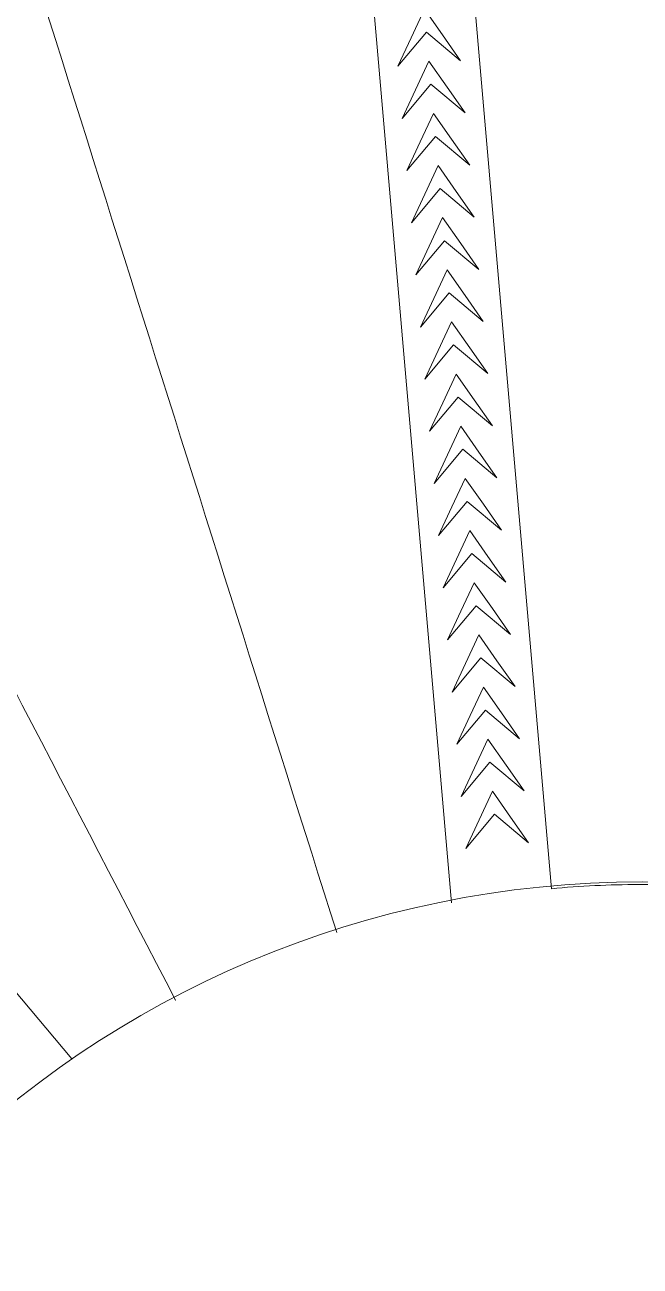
# Model space of a CAD drawing. Header units: inches. Extents: x -151 to 18, y -59 to 24.
# Drawn here: x -140.181 to -137.725, y -48.887 to -43.932 of the extents above; entities that cross this region are included whole.
import ezdxf

# ---------------------------------------------------------------- set-up
doc = ezdxf.new("R2010")
doc.units = ezdxf.units.IN
doc.header["$MEASUREMENT"] = 0
doc.layers.add('Layer 1', color=7, linetype='Continuous')

msp = doc.modelspace()

# ---------------------------------------------------------------- linework, layer by layer
at = {"layer": 'Layer 1', "color": 1, "lineweight": 9}
for points, knots in [([(-137.7157, -47.3529), (-139.9365, -47.3529), (-141.7369, -49.1533), (-141.7369, -51.3741), (-141.7369, -51.3741), (-141.7369, -51.3757), (-141.7369, -51.3774), (-141.7369, -51.379), (-141.7369, -51.379), (-141.7369, -51.379), (-146.9492, -51.3796), (-146.9492, -51.3796), (-146.9492, -51.3796), (-146.9492, -51.3796), (-151.357, -51.3802), (-151.357, -51.3802), (-151.357, -51.3802), (-151.357, -51.3802), (-151.3607, -51.3802), (-151.3607, -51.3802), (-151.3607, -51.3802), (-151.3607, -51.3782), (-151.3607, -51.3761), (-151.3607, -51.3741), (-151.3607, -51.3741), (-151.3607, -43.8433), (-145.2557, -37.7383), (-137.7249, -37.7383), (-137.7249, -37.7383), (-130.1955, -37.7383), (-124.0915, -43.8408), (-124.089, -51.3696), (-124.089, -51.3696), (-124.089, -51.3696), (-133.6945, -51.3741), (-133.6945, -51.3741), (-133.6945, -51.3741), (-133.6945, -49.1533), (-135.4948, -47.3529), (-137.7157, -47.3529)], [0, 0, 0, 0, 0.090909, 0.090909, 0.090909, 0.090909, 0.181818, 0.181818, 0.181818, 0.181818, 0.272727, 0.272727, 0.272727, 0.272727, 0.363636, 0.363636, 0.363636, 0.363636, 0.454545, 0.454545, 0.454545, 0.454545, 0.545455, 0.545455, 0.545455, 0.545455, 0.636364, 0.636364, 0.636364, 0.636364, 0.727273, 0.727273, 0.727273, 0.727273, 0.818182, 0.818182, 0.818182, 0.818182, 1, 1, 1, 1]), ([(-138.5779, -43.9605), (-138.5779, -43.9605), (-138.6924, -44.0969), (-138.6924, -44.0969), (-138.6924, -44.0969), (-138.6924, -44.0969), (-138.6392, -43.9828), (-138.6392, -43.9828), (-138.6392, -43.9828), (-138.6392, -43.9828), (-138.586, -43.8687), (-138.586, -43.8687), (-138.586, -43.8687), (-138.586, -43.8687), (-138.5137, -43.9718), (-138.5137, -43.9718), (-138.5137, -43.9718), (-138.5137, -43.9718), (-138.4415, -44.075), (-138.4415, -44.075), (-138.4415, -44.075), (-138.4415, -44.075), (-138.5779, -43.9605), (-138.5779, -43.9605)], [0, 0, 0, 0, 0.142857, 0.142857, 0.142857, 0.142857, 0.285714, 0.285714, 0.285714, 0.285714, 0.428571, 0.428571, 0.428571, 0.428571, 0.571429, 0.571429, 0.571429, 0.571429, 0.714286, 0.714286, 0.714286, 0.714286, 1, 1, 1, 1]), ([(-138.5598, -44.1687), (-138.5598, -44.1687), (-138.6743, -44.3051), (-138.6743, -44.3051), (-138.6743, -44.3051), (-138.6743, -44.3051), (-138.6211, -44.191), (-138.6211, -44.191), (-138.6211, -44.191), (-138.6211, -44.191), (-138.5679, -44.0768), (-138.5679, -44.0768), (-138.5679, -44.0768), (-138.5679, -44.0768), (-138.4956, -44.18), (-138.4956, -44.18), (-138.4956, -44.18), (-138.4956, -44.18), (-138.4234, -44.2832), (-138.4234, -44.2832), (-138.4234, -44.2832), (-138.4234, -44.2832), (-138.5598, -44.1687), (-138.5598, -44.1687)], [0, 0, 0, 0, 0.142857, 0.142857, 0.142857, 0.142857, 0.285714, 0.285714, 0.285714, 0.285714, 0.428571, 0.428571, 0.428571, 0.428571, 0.571429, 0.571429, 0.571429, 0.571429, 0.714286, 0.714286, 0.714286, 0.714286, 1, 1, 1, 1]), ([(-138.5417, -44.3769), (-138.5417, -44.3769), (-138.6562, -44.5133), (-138.6562, -44.5133), (-138.6562, -44.5133), (-138.6562, -44.5133), (-138.603, -44.3991), (-138.603, -44.3991), (-138.603, -44.3991), (-138.603, -44.3991), (-138.5498, -44.285), (-138.5498, -44.285), (-138.5498, -44.285), (-138.5498, -44.285), (-138.4775, -44.3882), (-138.4775, -44.3882), (-138.4775, -44.3882), (-138.4775, -44.3882), (-138.4053, -44.4913), (-138.4053, -44.4913), (-138.4053, -44.4913), (-138.4053, -44.4913), (-138.5417, -44.3769), (-138.5417, -44.3769)], [0, 0, 0, 0, 0.142857, 0.142857, 0.142857, 0.142857, 0.285714, 0.285714, 0.285714, 0.285714, 0.428571, 0.428571, 0.428571, 0.428571, 0.571429, 0.571429, 0.571429, 0.571429, 0.714286, 0.714286, 0.714286, 0.714286, 1, 1, 1, 1]), ([(-138.5236, -44.585), (-138.5236, -44.585), (-138.6381, -44.7215), (-138.6381, -44.7215), (-138.6381, -44.7215), (-138.6381, -44.7215), (-138.5849, -44.6073), (-138.5849, -44.6073), (-138.5849, -44.6073), (-138.5849, -44.6073), (-138.5317, -44.4932), (-138.5317, -44.4932), (-138.5317, -44.4932), (-138.5317, -44.4932), (-138.4594, -44.5964), (-138.4594, -44.5964), (-138.4594, -44.5964), (-138.4594, -44.5964), (-138.3872, -44.6995), (-138.3872, -44.6995), (-138.3872, -44.6995), (-138.3872, -44.6995), (-138.5236, -44.585), (-138.5236, -44.585)], [0, 0, 0, 0, 0.142857, 0.142857, 0.142857, 0.142857, 0.285714, 0.285714, 0.285714, 0.285714, 0.428571, 0.428571, 0.428571, 0.428571, 0.571429, 0.571429, 0.571429, 0.571429, 0.714286, 0.714286, 0.714286, 0.714286, 1, 1, 1, 1]), ([(-138.5055, -44.7932), (-138.5055, -44.7932), (-138.62, -44.9296), (-138.62, -44.9296), (-138.62, -44.9296), (-138.62, -44.9296), (-138.5668, -44.8155), (-138.5668, -44.8155), (-138.5668, -44.8155), (-138.5668, -44.8155), (-138.5136, -44.7013), (-138.5136, -44.7013), (-138.5136, -44.7013), (-138.5136, -44.7013), (-138.4413, -44.8045), (-138.4413, -44.8045), (-138.4413, -44.8045), (-138.4413, -44.8045), (-138.3691, -44.9077), (-138.3691, -44.9077), (-138.3691, -44.9077), (-138.3691, -44.9077), (-138.5055, -44.7932), (-138.5055, -44.7932)], [0, 0, 0, 0, 0.142857, 0.142857, 0.142857, 0.142857, 0.285714, 0.285714, 0.285714, 0.285714, 0.428571, 0.428571, 0.428571, 0.428571, 0.571429, 0.571429, 0.571429, 0.571429, 0.714286, 0.714286, 0.714286, 0.714286, 1, 1, 1, 1]), ([(-138.4874, -45.0014), (-138.4874, -45.0014), (-138.6019, -45.1378), (-138.6019, -45.1378), (-138.6019, -45.1378), (-138.6019, -45.1378), (-138.5487, -45.0237), (-138.5487, -45.0237), (-138.5487, -45.0237), (-138.5487, -45.0237), (-138.4955, -44.9095), (-138.4955, -44.9095), (-138.4955, -44.9095), (-138.4955, -44.9095), (-138.4232, -45.0127), (-138.4232, -45.0127), (-138.4232, -45.0127), (-138.4232, -45.0127), (-138.351, -45.1159), (-138.351, -45.1159), (-138.351, -45.1159), (-138.351, -45.1159), (-138.4874, -45.0014), (-138.4874, -45.0014)], [0, 0, 0, 0, 0.142857, 0.142857, 0.142857, 0.142857, 0.285714, 0.285714, 0.285714, 0.285714, 0.428571, 0.428571, 0.428571, 0.428571, 0.571429, 0.571429, 0.571429, 0.571429, 0.714286, 0.714286, 0.714286, 0.714286, 1, 1, 1, 1]), ([(-138.4693, -45.2096), (-138.4693, -45.2096), (-138.5838, -45.346), (-138.5838, -45.346), (-138.5838, -45.346), (-138.5838, -45.346), (-138.5306, -45.2319), (-138.5306, -45.2319), (-138.5306, -45.2319), (-138.5306, -45.2319), (-138.4773, -45.1177), (-138.4773, -45.1177), (-138.4773, -45.1177), (-138.4773, -45.1177), (-138.4051, -45.2209), (-138.4051, -45.2209), (-138.4051, -45.2209), (-138.4051, -45.2209), (-138.3329, -45.324), (-138.3329, -45.324), (-138.3329, -45.324), (-138.3329, -45.324), (-138.4693, -45.2096), (-138.4693, -45.2096)], [0, 0, 0, 0, 0.142857, 0.142857, 0.142857, 0.142857, 0.285714, 0.285714, 0.285714, 0.285714, 0.428571, 0.428571, 0.428571, 0.428571, 0.571429, 0.571429, 0.571429, 0.571429, 0.714286, 0.714286, 0.714286, 0.714286, 1, 1, 1, 1]), ([(-138.4512, -45.4177), (-138.4512, -45.4177), (-138.5657, -45.5542), (-138.5657, -45.5542), (-138.5657, -45.5542), (-138.5657, -45.5542), (-138.5125, -45.44), (-138.5125, -45.44), (-138.5125, -45.44), (-138.5125, -45.44), (-138.4592, -45.3259), (-138.4592, -45.3259), (-138.4592, -45.3259), (-138.4592, -45.3259), (-138.387, -45.4291), (-138.387, -45.4291), (-138.387, -45.4291), (-138.387, -45.4291), (-138.3148, -45.5322), (-138.3148, -45.5322), (-138.3148, -45.5322), (-138.3148, -45.5322), (-138.4512, -45.4177), (-138.4512, -45.4177)], [0, 0, 0, 0, 0.142857, 0.142857, 0.142857, 0.142857, 0.285714, 0.285714, 0.285714, 0.285714, 0.428571, 0.428571, 0.428571, 0.428571, 0.571429, 0.571429, 0.571429, 0.571429, 0.714286, 0.714286, 0.714286, 0.714286, 1, 1, 1, 1]), ([(-138.4331, -45.6259), (-138.4331, -45.6259), (-138.5476, -45.7623), (-138.5476, -45.7623), (-138.5476, -45.7623), (-138.5476, -45.7623), (-138.4944, -45.6482), (-138.4944, -45.6482), (-138.4944, -45.6482), (-138.4944, -45.6482), (-138.4411, -45.534), (-138.4411, -45.534), (-138.4411, -45.534), (-138.4411, -45.534), (-138.3689, -45.6372), (-138.3689, -45.6372), (-138.3689, -45.6372), (-138.3689, -45.6372), (-138.2967, -45.7404), (-138.2967, -45.7404), (-138.2967, -45.7404), (-138.2967, -45.7404), (-138.4331, -45.6259), (-138.4331, -45.6259)], [0, 0, 0, 0, 0.142857, 0.142857, 0.142857, 0.142857, 0.285714, 0.285714, 0.285714, 0.285714, 0.428571, 0.428571, 0.428571, 0.428571, 0.571429, 0.571429, 0.571429, 0.571429, 0.714286, 0.714286, 0.714286, 0.714286, 1, 1, 1, 1]), ([(-138.415, -45.8341), (-138.415, -45.8341), (-138.5295, -45.9705), (-138.5295, -45.9705), (-138.5295, -45.9705), (-138.5295, -45.9705), (-138.4763, -45.8563), (-138.4763, -45.8563), (-138.4763, -45.8563), (-138.4763, -45.8563), (-138.423, -45.7422), (-138.423, -45.7422), (-138.423, -45.7422), (-138.423, -45.7422), (-138.3508, -45.8454), (-138.3508, -45.8454), (-138.3508, -45.8454), (-138.3508, -45.8454), (-138.2786, -45.9486), (-138.2786, -45.9486), (-138.2786, -45.9486), (-138.2786, -45.9486), (-138.415, -45.8341), (-138.415, -45.8341)], [0, 0, 0, 0, 0.142857, 0.142857, 0.142857, 0.142857, 0.285714, 0.285714, 0.285714, 0.285714, 0.428571, 0.428571, 0.428571, 0.428571, 0.571429, 0.571429, 0.571429, 0.571429, 0.714286, 0.714286, 0.714286, 0.714286, 1, 1, 1, 1]), ([(-138.3969, -46.0422), (-138.3969, -46.0422), (-138.5114, -46.1787), (-138.5114, -46.1787), (-138.5114, -46.1787), (-138.5114, -46.1787), (-138.4582, -46.0645), (-138.4582, -46.0645), (-138.4582, -46.0645), (-138.4582, -46.0645), (-138.4049, -45.9504), (-138.4049, -45.9504), (-138.4049, -45.9504), (-138.4049, -45.9504), (-138.3327, -46.0535), (-138.3327, -46.0535), (-138.3327, -46.0535), (-138.3327, -46.0535), (-138.2605, -46.1567), (-138.2605, -46.1567), (-138.2605, -46.1567), (-138.2605, -46.1567), (-138.3969, -46.0422), (-138.3969, -46.0422)], [0, 0, 0, 0, 0.142857, 0.142857, 0.142857, 0.142857, 0.285714, 0.285714, 0.285714, 0.285714, 0.428571, 0.428571, 0.428571, 0.428571, 0.571429, 0.571429, 0.571429, 0.571429, 0.714286, 0.714286, 0.714286, 0.714286, 1, 1, 1, 1]), ([(-138.3788, -46.2504), (-138.3788, -46.2504), (-138.4933, -46.3869), (-138.4933, -46.3869), (-138.4933, -46.3869), (-138.4933, -46.3869), (-138.4401, -46.2727), (-138.4401, -46.2727), (-138.4401, -46.2727), (-138.4401, -46.2727), (-138.3869, -46.1586), (-138.3869, -46.1586), (-138.3869, -46.1586), (-138.3869, -46.1586), (-138.3146, -46.2617), (-138.3146, -46.2617), (-138.3146, -46.2617), (-138.3146, -46.2617), (-138.2424, -46.3649), (-138.2424, -46.3649), (-138.2424, -46.3649), (-138.2424, -46.3649), (-138.3788, -46.2504), (-138.3788, -46.2504)], [0, 0, 0, 0, 0.142857, 0.142857, 0.142857, 0.142857, 0.285714, 0.285714, 0.285714, 0.285714, 0.428571, 0.428571, 0.428571, 0.428571, 0.571429, 0.571429, 0.571429, 0.571429, 0.714286, 0.714286, 0.714286, 0.714286, 1, 1, 1, 1]), ([(-138.3607, -46.4586), (-138.3607, -46.4586), (-138.4752, -46.595), (-138.4752, -46.595), (-138.4752, -46.595), (-138.4752, -46.595), (-138.422, -46.4809), (-138.422, -46.4809), (-138.422, -46.4809), (-138.422, -46.4809), (-138.3687, -46.3668), (-138.3687, -46.3668), (-138.3687, -46.3668), (-138.3687, -46.3668), (-138.2965, -46.4699), (-138.2965, -46.4699), (-138.2965, -46.4699), (-138.2965, -46.4699), (-138.2243, -46.5731), (-138.2243, -46.5731), (-138.2243, -46.5731), (-138.2243, -46.5731), (-138.3607, -46.4586), (-138.3607, -46.4586)], [0, 0, 0, 0, 0.142857, 0.142857, 0.142857, 0.142857, 0.285714, 0.285714, 0.285714, 0.285714, 0.428571, 0.428571, 0.428571, 0.428571, 0.571429, 0.571429, 0.571429, 0.571429, 0.714286, 0.714286, 0.714286, 0.714286, 1, 1, 1, 1]), ([(-138.3426, -46.6668), (-138.3426, -46.6668), (-138.4571, -46.8032), (-138.4571, -46.8032), (-138.4571, -46.8032), (-138.4571, -46.8032), (-138.4039, -46.6891), (-138.4039, -46.6891), (-138.4039, -46.6891), (-138.4039, -46.6891), (-138.3506, -46.5749), (-138.3506, -46.5749), (-138.3506, -46.5749), (-138.3506, -46.5749), (-138.2784, -46.6781), (-138.2784, -46.6781), (-138.2784, -46.6781), (-138.2784, -46.6781), (-138.2062, -46.7813), (-138.2062, -46.7813), (-138.2062, -46.7813), (-138.2062, -46.7813), (-138.3426, -46.6668), (-138.3426, -46.6668)], [0, 0, 0, 0, 0.142857, 0.142857, 0.142857, 0.142857, 0.285714, 0.285714, 0.285714, 0.285714, 0.428571, 0.428571, 0.428571, 0.428571, 0.571429, 0.571429, 0.571429, 0.571429, 0.714286, 0.714286, 0.714286, 0.714286, 1, 1, 1, 1]), ([(-138.3245, -46.8749), (-138.3245, -46.8749), (-138.439, -47.0114), (-138.439, -47.0114), (-138.439, -47.0114), (-138.439, -47.0114), (-138.3858, -46.8972), (-138.3858, -46.8972), (-138.3858, -46.8972), (-138.3858, -46.8972), (-138.3326, -46.7831), (-138.3326, -46.7831), (-138.3326, -46.7831), (-138.3326, -46.7831), (-138.2603, -46.8863), (-138.2603, -46.8863), (-138.2603, -46.8863), (-138.2603, -46.8863), (-138.1881, -46.9894), (-138.1881, -46.9894), (-138.1881, -46.9894), (-138.1881, -46.9894), (-138.3245, -46.8749), (-138.3245, -46.8749)], [0, 0, 0, 0, 0.142857, 0.142857, 0.142857, 0.142857, 0.285714, 0.285714, 0.285714, 0.285714, 0.428571, 0.428571, 0.428571, 0.428571, 0.571429, 0.571429, 0.571429, 0.571429, 0.714286, 0.714286, 0.714286, 0.714286, 1, 1, 1, 1]), ([(-138.17, -47.1976), (-138.17, -47.1976), (-138.3064, -47.0831), (-138.3064, -47.0831), (-138.3064, -47.0831), (-138.3064, -47.0831), (-138.4209, -47.2196), (-138.4209, -47.2196), (-138.4209, -47.2196), (-138.4209, -47.2196), (-138.3677, -47.1054), (-138.3677, -47.1054), (-138.3677, -47.1054), (-138.3677, -47.1054), (-138.3145, -46.9913), (-138.3145, -46.9913), (-138.3145, -46.9913), (-138.3145, -46.9913), (-138.2422, -47.0944), (-138.2422, -47.0944), (-138.2422, -47.0944), (-138.2422, -47.0944), (-138.17, -47.1976), (-138.17, -47.1976)], [0, 0, 0, 0, 0.142857, 0.142857, 0.142857, 0.142857, 0.285714, 0.285714, 0.285714, 0.285714, 0.428571, 0.428571, 0.428571, 0.428571, 0.571429, 0.571429, 0.571429, 0.571429, 0.714286, 0.714286, 0.714286, 0.714286, 1, 1, 1, 1])]:
    msp.add_open_spline(points, degree=3, knots=knots, dxfattribs=at)
at = {"layer": 'Layer 1', "color": 3, "lineweight": 9}
for points, knots in [([(-137.3798, -47.3779), (-137.0982, -44.1816), (-136.8184, -40.9861), (-136.5379, -37.7908), (-136.5379, -37.7908), (-136.9331, -37.7564), (-137.3331, -37.7388), (-137.7372, -37.7388), (-137.7372, -37.7388), (-138.133, -37.7388), (-138.5248, -37.7556), (-138.9119, -37.7887), (-138.9119, -37.7887), (-138.9119, -37.7887), (-138.7589, -39.5503), (-138.7589, -39.5503), (-138.7589, -39.5503), (-138.7589, -39.5503), (-138.0789, -47.3802), (-138.0789, -47.3802), (-138.0789, -47.3802), (-137.9644, -47.369), (-137.8478, -47.3634), (-137.7299, -47.3634), (-137.7299, -47.3634), (-137.7299, -47.3634), (-137.7165, -47.3634), (-137.7165, -47.3634), (-137.7165, -47.3634), (-137.6031, -47.3634), (-137.4909, -47.3678), (-137.3798, -47.3779)], [0, 0, 0, 0, 0.111111, 0.111111, 0.111111, 0.111111, 0.222222, 0.222222, 0.222222, 0.222222, 0.333333, 0.333333, 0.333333, 0.333333, 0.444444, 0.444444, 0.444444, 0.444444, 0.555556, 0.555556, 0.555556, 0.555556, 0.666667, 0.666667, 0.666667, 0.666667, 0.777778, 0.777778, 0.777778, 0.777778, 1, 1, 1, 1]), ([(-139.578, -47.8256), (-139.578, -47.8256), (-139.5791, -47.8256), (-139.5791, -47.8256), (-139.5791, -47.8256), (-140.3949, -46.2536), (-141.2106, -44.6827), (-142.0264, -43.1107), (-142.0264, -43.1107), (-141.8367, -42.8638), (-141.6471, -42.6158), (-141.4575, -42.369), (-141.4575, -42.369), (-141.1489, -42.4094), (-140.8392, -42.4509), (-140.5306, -42.4913), (-140.5306, -42.4913), (-139.9988, -44.1789), (-139.468, -45.8676), (-138.9362, -47.5552)], [0, 0, 0, 0, 0.166667, 0.166667, 0.166667, 0.166667, 0.333333, 0.333333, 0.333333, 0.333333, 0.5, 0.5, 0.5, 0.5, 0.666667, 0.666667, 0.666667, 0.666667, 1, 1, 1, 1])]:
    msp.add_open_spline(points, degree=3, knots=knots, dxfattribs=at)
for points in [[(-138.4776, -47.4371), (-138.4776, -47.4371), (-139.1594, -39.5922), (-139.1594, -39.5922)], [(-145.0516, -42.0285), (-145.0516, -42.0285), (-139.9939, -48.0594), (-139.9939, -48.0594)]]:
    msp.add_open_spline(points, degree=3, dxfattribs=at)

doc.saveas('drawing.dxf')
